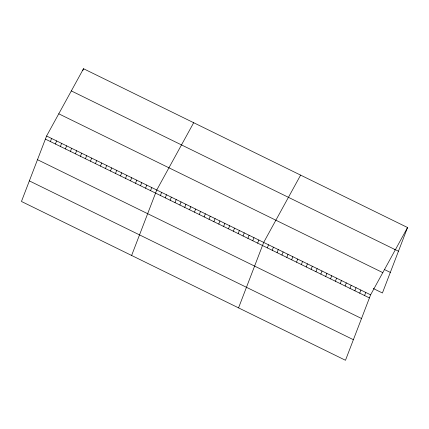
<?xml version="1.0" encoding="UTF-8"?>
<svg xmlns="http://www.w3.org/2000/svg" width="429" height="429" viewBox="0 0 429 429"><rect width="100%" height="100%" fill="white"/><g stroke="black" fill="none" stroke-linecap="round" stroke-linejoin="round"><path stroke-width="0.64" d="M46.579 136.009L21.45 201.469L345.484 360.285L370.613 294.825L407.55 227.531L83.516 68.715L46.579 136.009L370.613 294.825M50.397 141.559L51.587 138.46M82.802 70.576L83.516 68.715M55.405 144.015L56.596 140.916M60.414 146.466L61.604 143.372M65.422 148.922L66.608 145.822M70.431 151.378L71.616 148.278M75.434 153.834L76.625 150.735M80.443 156.285L81.633 153.185M85.451 158.741L86.642 155.641M90.46 161.197L91.65 158.097M95.469 163.647L96.659 160.553M100.477 166.103L101.662 163.004M105.486 168.559L106.671 165.46M110.489 171.015L111.679 167.916M115.498 173.466L116.688 170.367M120.506 175.922L121.697 172.823M125.515 178.378L126.705 175.279M130.523 180.829L131.714 177.735M135.532 183.285L136.722 180.185M140.54 185.741L141.726 182.641M145.544 188.192L146.734 185.097M150.552 190.648L151.743 187.548M131.623 255.464L156.751 190.004L193.688 122.71M160.425 195.485L161.61 192.385M165.283 197.866L166.473 194.771M170.141 200.252L171.332 197.152M175.005 202.633L176.196 199.533M179.864 205.014L181.054 201.914M184.727 207.395L185.913 204.295M189.586 209.781L190.776 206.681M194.444 212.162L195.635 209.062M199.308 214.543L200.499 211.443M204.166 216.924L205.357 213.824M209.03 219.31L210.215 216.211M213.889 221.691L215.079 218.592M218.747 224.072L219.938 220.973M223.611 226.453L224.801 223.353M228.469 228.834L229.66 225.74M233.333 231.22L234.518 228.121M238.192 233.601L239.382 230.502M243.05 235.982L244.24 232.883M247.914 238.363L249.104 235.269M252.772 240.749L253.963 237.65M257.636 243.13L258.821 240.031M238.556 307.877L263.685 242.412L300.616 175.123M267.353 247.892L268.543 244.798M272.217 250.279L273.402 247.179M277.075 252.66L278.265 249.56M281.933 255.041L283.124 251.941M286.797 257.421L287.988 254.327M291.656 259.808L292.846 256.708M296.519 262.189L297.705 259.089M301.378 264.57L302.568 261.47M306.236 266.951L307.427 263.856M311.1 269.337L312.291 266.237M315.959 271.718L317.149 268.618M320.822 274.099L322.007 270.999M325.681 276.48L326.871 273.386M330.539 278.866L331.73 275.767M335.403 281.247L336.593 278.148M340.261 283.628L341.452 280.528M345.125 286.009L346.31 282.909M349.984 288.395L351.174 285.296M354.842 290.776L356.032 287.677M359.706 293.157L360.896 290.058M364.564 295.538L365.755 292.439M407.55 227.531L382.421 292.991L373.241 288.492M394.68 249.356L398.461 251.212M71.327 90.921L395.361 249.737M384.379 269.503L390.32 272.415M58.768 113.803L382.802 272.619M45.388 139.103L369.428 297.919M37.489 159.685L361.524 318.5M29.349 180.888L353.389 339.704"/></g></svg>
